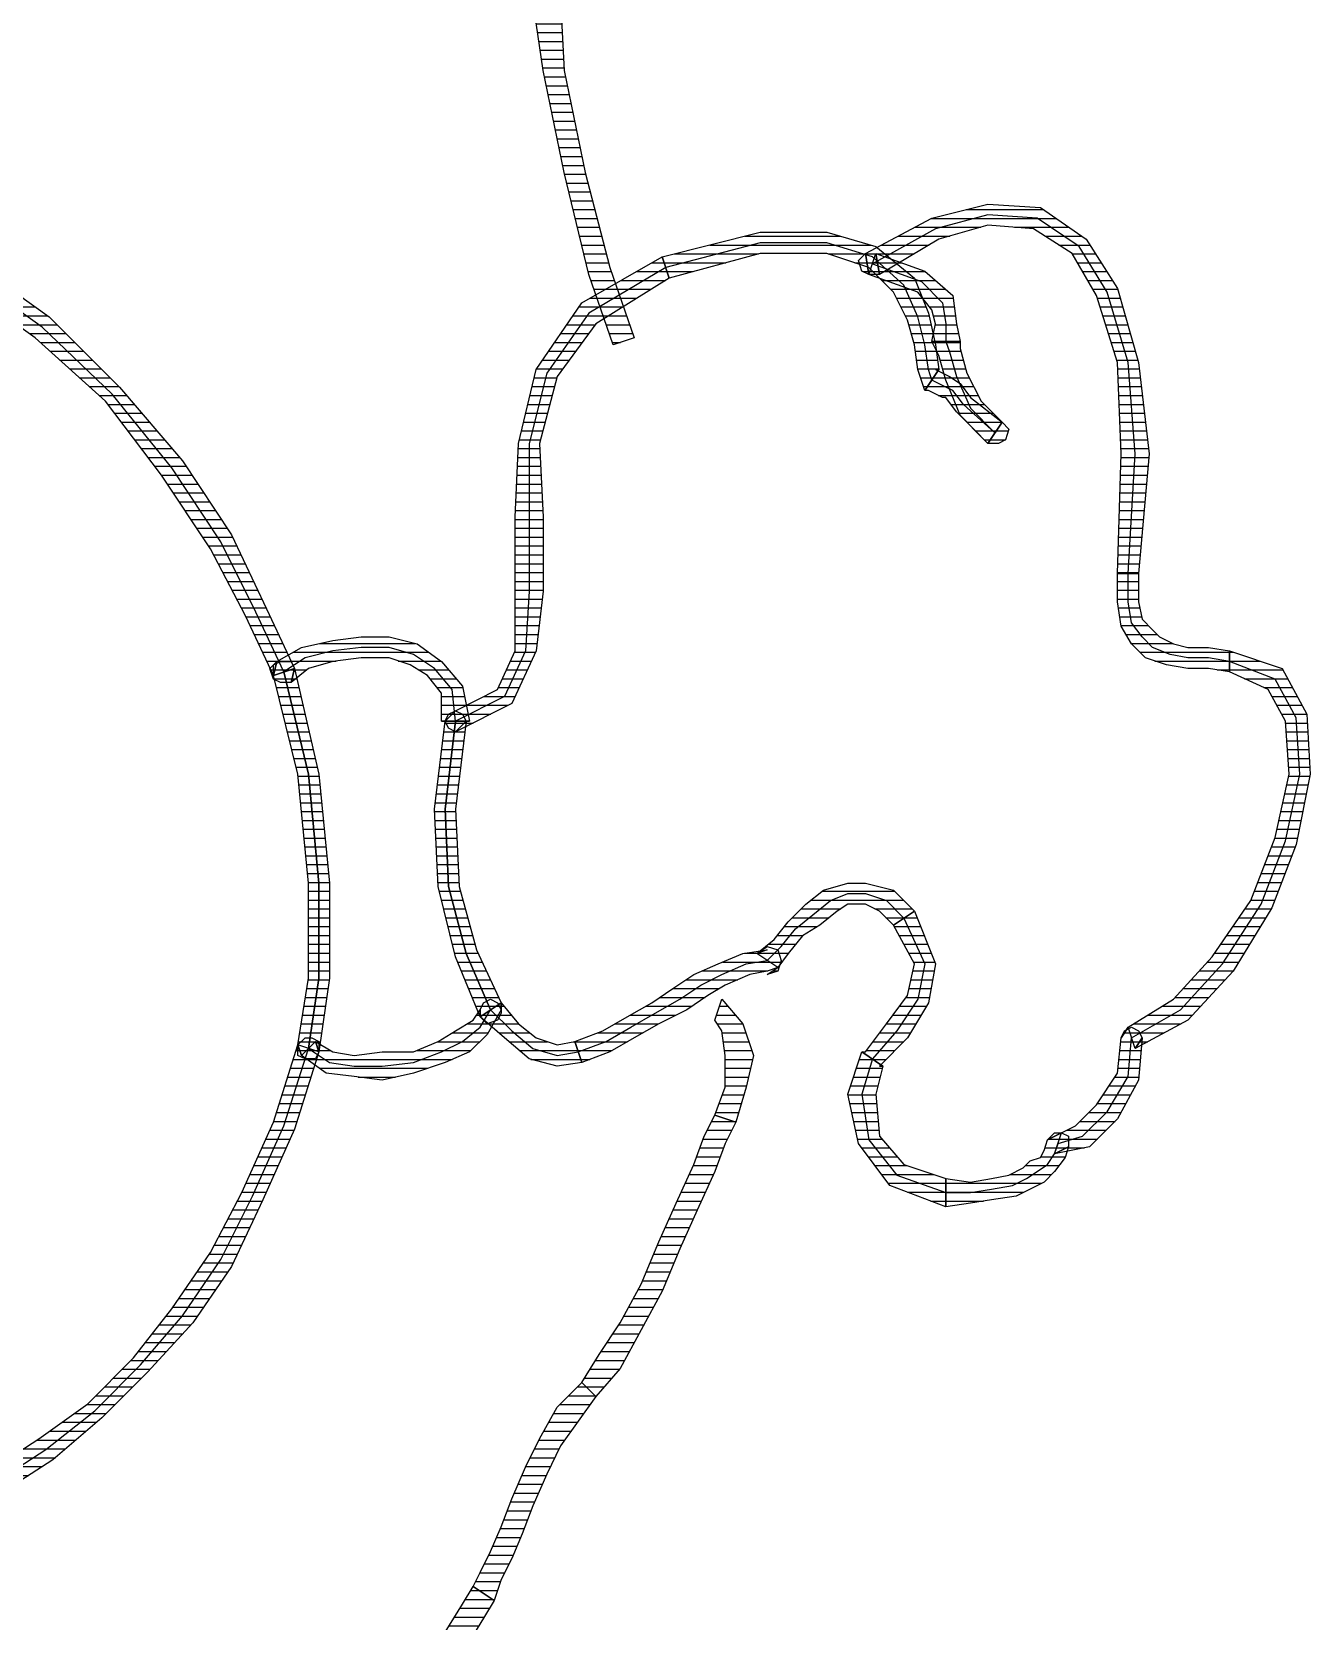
# Model space of a CAD drawing. Extents: x -29316 to 80307, y 54266 to 73016.
# Drawn here: x 21681.08 to 21699.13, y 55433.79 to 55456.23 of the extents above; entities that cross this region are included whole.
import ezdxf

# ---------------------------------------------------------------- set-up
doc = ezdxf.new("R2010")
doc.units = 0
doc.layers.add('İnsan', color=50, linetype='Continuous')
doc.layers.add('Tezgah', color=7, linetype='Continuous', lineweight=9)
pattern_1 = [(360, (-5108.51305, -673.59423), (1e-16, 0.125), [25])]

# ---------------------------------------------------------------- blocks, each defined once
blk = doc.blocks.new('InsanKadın')
at = {"layer": 'İnsan'}
h = blk.add_hatch(dxfattribs=at)
h.set_pattern_fill('DC_LINES', scale=0.1, style=0)
h.set_pattern_definition(pattern_1)
edge = h.paths.add_edge_path(flags=0)
edge.add_line((66.13, 39.356), (66.179, 39.256))
edge.add_line((66.179, 39.256), (66.328, 39.008))
edge.add_line((66.328, 39.008), (66.575, 38.61))
edge.add_line((66.575, 38.61), (66.872, 38.114))
edge.add_line((66.872, 38.114), (67.218, 37.617))
edge.add_line((67.218, 37.617), (67.515, 37.12))
edge.add_line((67.515, 37.12), (67.762, 36.623))
edge.add_line((67.762, 36.623), (68.01, 36.226))
edge.add_line((68.01, 36.226), (68.158, 35.978))
edge.add_line((68.158, 35.978), (68.456, 36.176))
edge.add_line((68.456, 36.176), (68.307, 36.425))
edge.add_line((68.307, 36.425), (68.059, 36.822))
edge.add_line((68.059, 36.822), (67.812, 37.22))
edge.add_line((67.812, 37.22), (67.515, 37.816))
edge.add_line((67.515, 37.816), (67.169, 38.312))
edge.add_line((67.169, 38.312), (66.872, 38.809))
edge.add_line((66.872, 38.809), (66.625, 39.207))
edge.add_line((66.625, 39.207), (66.378, 39.455))
edge.add_line((66.378, 39.455), (66.426, 39.356))
edge.add_line((66.426, 39.356), (66.378, 39.455))
edge.add_line((66.378, 39.455), (66.278, 39.505))
edge.add_line((66.278, 39.505), (66.229, 39.455))
edge.add_line((66.229, 39.455), (66.179, 39.356))
edge.add_line((66.179, 39.356), (66.179, 39.256))
h = blk.add_hatch(dxfattribs=at)
h.set_pattern_fill('DC_LINES', scale=0.1, style=0)
h.set_pattern_definition(pattern_1)
edge = h.paths.add_edge_path(flags=0)
edge.add_line((68.456, 36.176), (68.307, 36.425))
edge.add_line((68.307, 36.425), (68.059, 36.822))
edge.add_line((68.059, 36.822), (67.812, 37.22))
edge.add_line((67.812, 37.22), (67.515, 37.816))
edge.add_line((67.515, 37.816), (67.169, 38.312))
edge.add_line((67.169, 38.312), (66.872, 38.809))
edge.add_line((66.872, 38.809), (66.625, 39.207))
edge.add_line((66.625, 39.207), (66.378, 39.455))
edge.add_line((66.378, 39.455), (66.179, 39.256))
edge.add_line((66.179, 39.256), (66.328, 39.008))
edge.add_line((66.328, 39.008), (66.575, 38.61))
edge.add_line((66.575, 38.61), (66.872, 38.114))
edge.add_line((66.872, 38.114), (67.218, 37.617))
edge.add_line((67.218, 37.617), (67.515, 37.12))
edge.add_line((67.515, 37.12), (67.762, 36.623))
edge.add_line((67.762, 36.623), (68.01, 36.226))
edge.add_line((68.01, 36.226), (68.158, 35.978))
h = blk.add_hatch(dxfattribs=at)
h.set_pattern_fill('DC_LINES', scale=0.1, style=0)
h.set_pattern_definition(pattern_1)
h.paths.add_polyline_path([(65.981, 28.427), (65.635, 29.52), (65.19, 30.514), (64.745, 31.457), (64.201, 32.252), (63.557, 32.948), (62.914, 33.593), (62.221, 34.189), (61.529, 34.636), (60.787, 35.034), (60.094, 35.332), (59.352, 35.63), (58.61, 35.829), (57.917, 35.978), (57.274, 36.127), (56.68, 36.176), (56.087, 36.226), (56.087, 35.928), (56.68, 35.878), (57.274, 35.829), (57.917, 35.68), (58.61, 35.531), (59.253, 35.332), (59.995, 35.034), (60.687, 34.736), (61.331, 34.339), (62.023, 33.891), (62.716, 33.395), (63.359, 32.749), (63.904, 32.053), (64.448, 31.259), (64.893, 30.414), (65.339, 29.421), (65.684, 28.328), (65.784, 28.229), (65.882, 28.229), (65.981, 28.278)], flags=0)
h = blk.add_hatch(dxfattribs=at)
h.set_pattern_fill('DC_LINES', scale=0.1, style=0)
h.set_pattern_definition(pattern_1)
edge = h.paths.add_edge_path(flags=0)
edge.add_line((69.89, 33.295), (69.642, 33.643))
edge.add_line((69.642, 33.643), (69.395, 33.991))
edge.add_line((69.395, 33.991), (69.198, 34.388))
edge.add_line((69.198, 34.388), (69, 34.835))
edge.add_line((69, 34.835), (68.851, 35.233))
edge.add_line((68.851, 35.233), (68.703, 35.58))
edge.add_line((68.703, 35.58), (68.554, 35.878))
edge.add_line((68.554, 35.878), (68.456, 36.176))
edge.add_line((68.456, 36.176), (68.158, 35.978))
edge.add_line((68.158, 35.978), (68.257, 35.779))
edge.add_line((68.257, 35.779), (68.406, 35.481))
edge.add_line((68.406, 35.481), (68.554, 35.133))
edge.add_line((68.554, 35.133), (68.703, 34.736))
edge.add_line((68.703, 34.736), (68.9, 34.289))
edge.add_line((68.9, 34.289), (69.098, 33.891))
edge.add_line((69.098, 33.891), (69.345, 33.444))
edge.add_line((69.345, 33.444), (69.692, 33.097))
h = blk.add_hatch(dxfattribs=at)
h.set_pattern_fill('DC_LINES', scale=0.1, style=0)
h.set_pattern_definition(pattern_1)
edge = h.paths.add_edge_path(flags=0)
edge.add_line((68.158, 35.978), (68.257, 35.779))
edge.add_line((68.257, 35.779), (68.406, 35.481))
edge.add_line((68.406, 35.481), (68.554, 35.133))
edge.add_line((68.554, 35.133), (68.703, 34.736))
edge.add_line((68.703, 34.736), (68.9, 34.289))
edge.add_line((68.9, 34.289), (69.098, 33.891))
edge.add_line((69.098, 33.891), (69.345, 33.444))
edge.add_line((69.345, 33.444), (69.692, 33.097))
edge.add_line((69.692, 33.097), (69.89, 33.295))
edge.add_line((69.89, 33.295), (69.642, 33.643))
edge.add_line((69.642, 33.643), (69.395, 33.991))
edge.add_line((69.395, 33.991), (69.198, 34.388))
edge.add_line((69.198, 34.388), (69, 34.835))
edge.add_line((69, 34.835), (68.851, 35.233))
edge.add_line((68.851, 35.233), (68.703, 35.58))
edge.add_line((68.703, 35.58), (68.554, 35.878))
edge.add_line((68.554, 35.878), (68.456, 36.176))
h = blk.add_hatch(dxfattribs=at)
h.set_pattern_fill('DC_LINES', scale=0.1, style=0)
h.set_pattern_definition(pattern_1)
edge = h.paths.add_edge_path(flags=0)
edge.add_line((69.692, 33.097), (69.939, 32.699))
edge.add_line((69.939, 32.699), (70.236, 32.252))
edge.add_line((70.236, 32.252), (70.533, 31.706))
edge.add_line((70.533, 31.706), (70.781, 31.11))
edge.add_line((70.781, 31.11), (71.028, 30.563))
edge.add_line((71.028, 30.563), (71.275, 30.017))
edge.add_line((71.275, 30.017), (71.423, 29.619))
edge.add_line((71.423, 29.619), (71.572, 29.321))
edge.add_line((71.572, 29.321), (71.869, 29.421))
edge.add_line((71.869, 29.421), (71.72, 29.719))
edge.add_line((71.72, 29.719), (71.572, 30.116))
edge.add_line((71.572, 30.116), (71.325, 30.663))
edge.add_line((71.325, 30.663), (71.078, 31.209))
edge.add_line((71.078, 31.209), (70.83, 31.805))
edge.add_line((70.83, 31.805), (70.533, 32.352))
edge.add_line((70.533, 32.352), (70.236, 32.898))
edge.add_line((70.236, 32.898), (69.89, 33.295))
h = blk.add_hatch(dxfattribs=at)
h.set_pattern_fill('DC_LINES', scale=0.1, style=0)
h.set_pattern_definition(pattern_1)
edge = h.paths.add_edge_path(flags=0)
edge.add_line((71.869, 29.421), (71.72, 29.719))
edge.add_line((71.72, 29.719), (71.572, 30.116))
edge.add_line((71.572, 30.116), (71.325, 30.663))
edge.add_line((71.325, 30.663), (71.078, 31.209))
edge.add_line((71.078, 31.209), (70.83, 31.805))
edge.add_line((70.83, 31.805), (70.533, 32.352))
edge.add_line((70.533, 32.352), (70.236, 32.898))
edge.add_line((70.236, 32.898), (69.89, 33.295))
edge.add_line((69.89, 33.295), (69.692, 33.097))
edge.add_line((69.692, 33.097), (69.939, 32.699))
edge.add_line((69.939, 32.699), (70.236, 32.252))
edge.add_line((70.236, 32.252), (70.533, 31.706))
edge.add_line((70.533, 31.706), (70.781, 31.11))
edge.add_line((70.781, 31.11), (71.028, 30.563))
edge.add_line((71.028, 30.563), (71.275, 30.017))
edge.add_line((71.275, 30.017), (71.423, 29.619))
edge.add_line((71.423, 29.619), (71.572, 29.321))
h = blk.add_hatch(dxfattribs=at)
h.set_pattern_fill('DC_LINES', scale=0.1, style=0)
h.set_pattern_definition(pattern_1)
edge = h.paths.add_edge_path(flags=0)
edge.add_line((74.838, 30.613), (74.046, 30.315))
edge.add_line((74.046, 30.315), (73.601, 29.719))
edge.add_line((73.601, 29.719), (73.452, 29.023))
edge.add_line((73.452, 29.023), (73.65, 28.427))
edge.add_line((73.65, 28.427), (73.947, 28.626))
edge.add_line((73.947, 28.626), (73.848, 29.023))
edge.add_line((73.848, 29.023), (73.897, 29.619))
edge.add_line((73.897, 29.619), (74.244, 30.017))
edge.add_line((74.244, 30.017), (74.838, 30.216))
h = blk.add_hatch(dxfattribs=at)
h.set_pattern_fill('DC_LINES', scale=0.1, style=0)
h.set_pattern_definition(pattern_1)
edge = h.paths.add_edge_path(flags=0)
edge.add_line((76.372, 29.868), (76.569, 29.768))
edge.add_line((76.569, 29.768), (76.52, 29.917))
edge.add_line((76.52, 29.917), (76.372, 30.116))
edge.add_line((76.372, 30.116), (76.223, 30.265))
edge.add_line((76.223, 30.265), (76.025, 30.365))
edge.add_line((76.025, 30.365), (75.827, 30.464))
edge.add_line((75.827, 30.464), (75.481, 30.514))
edge.add_line((75.481, 30.514), (75.184, 30.563))
edge.add_line((75.184, 30.563), (74.838, 30.613))
edge.add_line((74.838, 30.613), (74.838, 30.216))
edge.add_line((74.838, 30.216), (75.184, 30.265))
edge.add_line((75.184, 30.265), (75.481, 30.216))
edge.add_line((75.481, 30.216), (75.728, 30.166))
edge.add_line((75.728, 30.166), (75.926, 30.066))
edge.add_line((75.926, 30.066), (76.025, 29.967))
edge.add_line((76.025, 29.967), (76.173, 29.917))
edge.add_line((76.173, 29.917), (76.223, 29.818))
edge.add_line((76.223, 29.818), (76.272, 29.669))
edge.add_line((76.272, 29.669), (76.47, 29.57))
edge.add_line((76.47, 29.57), (76.272, 29.669))
edge.add_line((76.272, 29.669), (76.372, 29.57))
edge.add_line((76.372, 29.57), (76.47, 29.57))
edge.add_line((76.47, 29.57), (76.569, 29.619))
edge.add_line((76.569, 29.619), (76.569, 29.768))
h = blk.add_hatch(dxfattribs=at)
h.set_pattern_fill('DC_LINES', scale=0.1, style=0)
h.set_pattern_definition(pattern_1)
edge = h.paths.add_edge_path(flags=0)
edge.add_line((77.509, 28.378), (77.608, 28.229))
edge.add_line((77.608, 28.229), (77.558, 28.825))
edge.add_line((77.558, 28.825), (77.262, 29.371))
edge.add_line((77.262, 29.371), (76.866, 29.768))
edge.add_line((76.866, 29.768), (76.372, 29.868))
edge.add_line((76.372, 29.868), (76.47, 29.57))
edge.add_line((76.47, 29.57), (76.669, 29.47))
edge.add_line((76.669, 29.47), (76.964, 29.172))
edge.add_line((76.964, 29.172), (77.262, 28.725))
edge.add_line((77.262, 28.725), (77.311, 28.229))
edge.add_line((77.311, 28.229), (77.41, 28.079))
edge.add_line((77.41, 28.079), (77.311, 28.229))
edge.add_line((77.311, 28.229), (77.361, 28.129))
edge.add_line((77.361, 28.129), (77.46, 28.079))
edge.add_line((77.46, 28.079), (77.558, 28.129))
edge.add_line((77.558, 28.129), (77.608, 28.229))
h = blk.add_hatch(dxfattribs=at)
h.set_pattern_fill('DC_LINES', scale=0.1, style=0)
h.set_pattern_definition(pattern_1)
edge = h.paths.add_edge_path(flags=0)
edge.add_line((71.572, 29.321), (71.72, 28.924))
edge.add_line((71.72, 28.924), (71.72, 28.477))
edge.add_line((71.72, 28.477), (71.672, 28.129))
edge.add_line((71.672, 28.129), (71.572, 27.98))
edge.add_line((71.572, 27.98), (71.672, 27.682))
edge.add_line((71.672, 27.682), (71.968, 28.03))
edge.add_line((71.968, 28.03), (72.117, 28.477))
edge.add_line((72.117, 28.477), (72.017, 28.924))
edge.add_line((72.017, 28.924), (71.869, 29.421))
h = blk.add_hatch(dxfattribs=at)
h.set_pattern_fill('DC_LINES', scale=0.1, style=0)
h.set_pattern_definition(pattern_1)
edge = h.paths.add_edge_path(flags=0)
edge.add_line((71.672, 27.682), (71.968, 28.03))
edge.add_line((71.968, 28.03), (72.117, 28.477))
edge.add_line((72.117, 28.477), (72.017, 28.924))
edge.add_line((72.017, 28.924), (71.869, 29.421))
edge.add_line((71.869, 29.421), (71.572, 29.321))
edge.add_line((71.572, 29.321), (71.72, 28.924))
edge.add_line((71.72, 28.924), (71.72, 28.477))
edge.add_line((71.72, 28.477), (71.672, 28.129))
edge.add_line((71.672, 28.129), (71.572, 27.98))
h = blk.add_hatch(dxfattribs=at)
h.set_pattern_fill('DC_LINES', scale=0.1, style=0)
h.set_pattern_definition(pattern_1)
edge = h.paths.add_edge_path(flags=0)
edge.add_line((68.554, 27.732), (68.554, 27.831))
edge.add_line((68.554, 27.831), (68.356, 28.179))
edge.add_line((68.356, 28.179), (68.109, 28.427))
edge.add_line((68.109, 28.427), (67.762, 28.576))
edge.add_line((67.762, 28.576), (67.317, 28.725))
edge.add_line((67.317, 28.725), (66.872, 28.825))
edge.add_line((66.872, 28.825), (66.476, 28.775))
edge.add_line((66.476, 28.775), (66.081, 28.725))
edge.add_line((66.081, 28.725), (65.734, 28.477))
edge.add_line((65.734, 28.477), (65.932, 28.278))
edge.add_line((65.932, 28.278), (66.179, 28.427))
edge.add_line((66.179, 28.427), (66.476, 28.477))
edge.add_line((66.476, 28.477), (66.872, 28.427))
edge.add_line((66.872, 28.427), (67.317, 28.427))
edge.add_line((67.317, 28.427), (67.664, 28.278))
edge.add_line((67.664, 28.278), (67.911, 28.129))
edge.add_line((67.911, 28.129), (68.158, 27.98))
edge.add_line((68.158, 27.98), (68.257, 27.831))
edge.add_line((68.257, 27.831), (68.257, 27.93))
edge.add_line((68.257, 27.93), (68.257, 27.831))
edge.add_line((68.257, 27.831), (68.307, 27.732))
edge.add_line((68.307, 27.732), (68.406, 27.682))
edge.add_line((68.406, 27.682), (68.505, 27.732))
edge.add_line((68.505, 27.732), (68.554, 27.831))
h = blk.add_hatch(dxfattribs=at)
h.set_pattern_fill('DC_LINES', scale=0.1, style=0)
h.set_pattern_definition(pattern_1)
edge = h.paths.add_edge_path(flags=0)
edge.add_line((65.734, 28.477), (65.684, 28.328))
edge.add_line((65.684, 28.328), (65.833, 27.384))
edge.add_line((65.833, 27.384), (65.833, 26.043))
edge.add_line((65.833, 26.043), (65.684, 24.503))
edge.add_line((65.684, 24.503), (65.339, 23.112))
edge.add_line((65.339, 23.112), (65.635, 23.013))
edge.add_line((65.635, 23.013), (65.981, 24.503))
edge.add_line((65.981, 24.503), (66.13, 26.043))
edge.add_line((66.13, 26.043), (66.13, 27.384))
edge.add_line((66.13, 27.384), (65.981, 28.427))
edge.add_line((65.981, 28.427), (65.932, 28.278))
edge.add_line((65.932, 28.278), (65.981, 28.427))
edge.add_line((65.981, 28.427), (65.932, 28.527))
edge.add_line((65.932, 28.527), (65.784, 28.527))
edge.add_line((65.784, 28.527), (65.684, 28.477))
edge.add_line((65.684, 28.477), (65.684, 28.328))
h = blk.add_hatch(dxfattribs=at)
h.set_pattern_fill('DC_LINES', scale=0.1, style=0)
h.set_pattern_definition(pattern_1)
edge = h.paths.add_edge_path(flags=0)
edge.add_line((69.692, 28.576), (69.345, 28.626))
edge.add_line((69.345, 28.626), (68.95, 28.527))
edge.add_line((68.95, 28.527), (68.603, 28.229))
edge.add_line((68.603, 28.229), (68.257, 27.93))
edge.add_line((68.257, 27.93), (68.554, 27.732))
edge.add_line((68.554, 27.732), (68.801, 28.03))
edge.add_line((68.801, 28.03), (69.049, 28.229))
edge.add_line((69.049, 28.229), (69.345, 28.328))
edge.add_line((69.345, 28.328), (69.593, 28.278))
h = blk.add_hatch(dxfattribs=at)
h.set_pattern_fill('DC_LINES', scale=0.1, style=0)
h.set_pattern_definition(pattern_1)
edge = h.paths.add_edge_path(flags=0)
edge.add_line((72.463, 27.235), (72.314, 27.285))
edge.add_line((72.314, 27.285), (72.067, 27.334))
edge.add_line((72.067, 27.334), (71.72, 27.483))
edge.add_line((71.72, 27.483), (71.473, 27.632))
edge.add_line((71.473, 27.632), (71.176, 27.831))
edge.add_line((71.176, 27.831), (70.781, 28.03))
edge.add_line((70.781, 28.03), (70.434, 28.229))
edge.add_line((70.434, 28.229), (70.088, 28.427))
edge.add_line((70.088, 28.427), (69.692, 28.576))
edge.add_line((69.692, 28.576), (69.593, 28.278))
edge.add_line((69.593, 28.278), (69.989, 28.129))
edge.add_line((69.989, 28.129), (70.336, 27.93))
edge.add_line((70.336, 27.93), (70.681, 27.732))
edge.add_line((70.681, 27.732), (70.978, 27.533))
edge.add_line((70.978, 27.533), (71.275, 27.334))
edge.add_line((71.275, 27.334), (71.622, 27.185))
edge.add_line((71.622, 27.185), (71.968, 27.036))
edge.add_line((71.968, 27.036), (72.314, 26.987))
edge.add_line((72.314, 26.987), (72.166, 27.036))
edge.add_line((72.166, 27.036), (72.314, 26.937))
edge.add_line((72.314, 26.937), (72.463, 26.987))
edge.add_line((72.463, 26.987), (72.512, 27.136))
edge.add_line((72.512, 27.136), (72.463, 27.285))
edge.add_line((72.463, 27.285), (72.314, 27.334))
h = blk.add_hatch(dxfattribs=at)
h.set_pattern_fill('DC_LINES', scale=0.1, style=0)
h.set_pattern_definition(pattern_1)
edge = h.paths.add_edge_path(flags=0)
edge.add_line((73.65, 28.427), (73.7, 28.427))
edge.add_line((73.7, 28.427), (73.997, 28.03))
edge.add_line((73.997, 28.03), (74.294, 27.632))
edge.add_line((74.294, 27.632), (74.392, 27.185))
edge.add_line((74.392, 27.185), (74.095, 26.639))
edge.add_line((74.095, 26.639), (74.392, 26.44))
edge.add_line((74.392, 26.44), (74.689, 27.185))
edge.add_line((74.689, 27.185), (74.59, 27.732))
edge.add_line((74.59, 27.732), (74.294, 28.229))
edge.add_line((74.294, 28.229), (73.897, 28.626))
edge.add_line((73.897, 28.626), (73.947, 28.626))
h = blk.add_hatch(dxfattribs=at)
h.set_pattern_fill('DC_LINES', scale=0.1, style=0)
h.set_pattern_definition(pattern_1)
h.paths.add_polyline_path([(65.635, 23.013), (65.981, 24.503), (66.13, 26.043), (66.13, 27.384), (65.981, 28.427), (65.684, 28.328), (65.833, 27.384), (65.833, 26.043), (65.684, 24.503), (65.339, 23.112), (65.339, 22.963), (65.437, 22.913), (65.586, 22.913)], flags=0)
h = blk.add_hatch(dxfattribs=at)
h.set_pattern_fill('DC_LINES', scale=0.1, style=0)
h.set_pattern_definition(pattern_1)
edge = h.paths.add_edge_path(flags=0)
edge.add_line((78.845, 22.764), (79.588, 23.013))
edge.add_line((79.588, 23.013), (79.933, 23.659))
edge.add_line((79.933, 23.659), (79.983, 24.503))
edge.add_line((79.983, 24.503), (79.785, 25.496))
edge.add_line((79.785, 25.496), (79.439, 26.391))
edge.add_line((79.439, 26.391), (78.894, 27.285))
edge.add_line((78.894, 27.285), (78.252, 27.98))
edge.add_line((78.252, 27.98), (77.509, 28.378))
edge.add_line((77.509, 28.378), (77.41, 28.079))
edge.add_line((77.41, 28.079), (78.053, 27.682))
edge.add_line((78.053, 27.682), (78.597, 27.086))
edge.add_line((78.597, 27.086), (79.142, 26.291))
edge.add_line((79.142, 26.291), (79.488, 25.397))
edge.add_line((79.488, 25.397), (79.686, 24.503))
edge.add_line((79.686, 24.503), (79.636, 23.758))
edge.add_line((79.636, 23.758), (79.389, 23.311))
edge.add_line((79.389, 23.311), (78.845, 23.062))
h = blk.add_hatch(dxfattribs=at)
h.set_pattern_fill('DC_LINES', scale=0.1, style=0)
h.set_pattern_definition(pattern_1)
h.paths.add_polyline_path([(68.257, 27.93), (67.911, 27.086), (67.664, 26.093), (67.614, 25), (67.762, 23.758), (68.059, 23.758), (67.911, 25), (67.961, 26.093), (68.208, 26.987), (68.554, 27.732), (68.554, 27.881), (68.505, 27.98), (68.356, 28.03)], flags=0)
h = blk.add_hatch(dxfattribs=at)
h.set_pattern_fill('DC_LINES', scale=0.1, style=0)
h.set_pattern_definition(pattern_1)
edge = h.paths.add_edge_path(flags=0)
edge.add_line((68.109, 23.758), (68.059, 23.758))
edge.add_line((68.059, 23.758), (67.911, 25))
edge.add_line((67.911, 25), (67.961, 26.093))
edge.add_line((67.961, 26.093), (68.208, 26.987))
edge.add_line((68.208, 26.987), (68.554, 27.732))
edge.add_line((68.554, 27.732), (68.257, 27.93))
edge.add_line((68.257, 27.93), (67.911, 27.086))
edge.add_line((67.911, 27.086), (67.664, 26.093))
edge.add_line((67.664, 26.093), (67.614, 25))
edge.add_line((67.614, 25), (67.762, 23.758))
edge.add_line((67.762, 23.758), (67.714, 23.758))
edge.add_line((67.714, 23.758), (67.762, 23.758))
edge.add_line((67.762, 23.758), (67.812, 23.659))
edge.add_line((67.812, 23.659), (67.911, 23.609))
edge.add_line((67.911, 23.609), (68.01, 23.659))
edge.add_line((68.01, 23.659), (68.059, 23.758))
h = blk.add_hatch(dxfattribs=at)
h.set_pattern_fill('DC_LINES', scale=0.1, style=0)
h.set_pattern_definition(pattern_1)
edge = h.paths.add_edge_path(flags=0)
edge.add_line((74.095, 26.639), (73.897, 26.44))
edge.add_line((73.897, 26.44), (73.7, 26.341))
edge.add_line((73.7, 26.341), (73.452, 26.341))
edge.add_line((73.452, 26.341), (73.303, 26.44))
edge.add_line((73.303, 26.44), (73.056, 26.639))
edge.add_line((73.056, 26.639), (72.809, 26.788))
edge.add_line((72.809, 26.788), (72.611, 27.036))
edge.add_line((72.611, 27.036), (72.463, 27.235))
edge.add_line((72.463, 27.235), (72.166, 27.036))
edge.add_line((72.166, 27.036), (72.413, 26.838))
edge.add_line((72.413, 26.838), (72.611, 26.589))
edge.add_line((72.611, 26.589), (72.859, 26.341))
edge.add_line((72.859, 26.341), (73.106, 26.142))
edge.add_line((73.106, 26.142), (73.452, 26.043))
edge.add_line((73.452, 26.043), (73.7, 26.043))
edge.add_line((73.7, 26.043), (74.095, 26.142))
edge.add_line((74.095, 26.142), (74.392, 26.44))
h = blk.add_hatch(dxfattribs=at)
h.set_pattern_fill('DC_LINES', scale=0.1, style=0)
h.set_pattern_definition(pattern_1)
edge = h.paths.add_edge_path(flags=0)
edge.add_line((67.762, 23.758), (67.911, 23.609))
edge.add_line((67.911, 23.609), (68.505, 23.311))
edge.add_line((68.505, 23.311), (68.753, 22.764))
edge.add_line((68.753, 22.764), (68.753, 21.92))
edge.add_line((68.753, 21.92), (68.753, 20.877))
edge.add_line((68.753, 20.877), (68.801, 19.834))
edge.add_line((68.801, 19.834), (69.049, 18.79))
edge.add_line((69.049, 18.79), (69.692, 17.847))
edge.add_line((69.692, 17.847), (70.83, 17.201))
edge.add_line((70.83, 17.201), (70.929, 17.499))
edge.add_line((70.929, 17.499), (69.89, 18.145))
edge.add_line((69.89, 18.145), (69.345, 18.89))
edge.add_line((69.345, 18.89), (69.098, 19.834))
edge.add_line((69.098, 19.834), (69.148, 20.877))
edge.add_line((69.148, 20.877), (69.148, 21.92))
edge.add_line((69.148, 21.92), (69.049, 22.764))
edge.add_line((69.049, 22.764), (68.703, 23.509))
edge.add_line((68.703, 23.509), (67.911, 23.907))
edge.add_line((67.911, 23.907), (68.059, 23.758))
edge.add_line((68.059, 23.758), (67.911, 23.907))
edge.add_line((67.911, 23.907), (67.812, 23.857))
edge.add_line((67.812, 23.857), (67.762, 23.758))
edge.add_line((67.762, 23.758), (67.812, 23.659))
edge.add_line((67.812, 23.659), (67.911, 23.609))
h = blk.add_hatch(dxfattribs=at)
h.set_pattern_fill('DC_LINES', scale=0.1, style=0)
h.set_pattern_definition(pattern_1)
edge = h.paths.add_edge_path(flags=0)
edge.add_line((65.339, 23.112), (65.387, 22.913))
edge.add_line((65.387, 22.913), (65.734, 22.715))
edge.add_line((65.734, 22.715), (66.179, 22.615))
edge.add_line((66.179, 22.615), (66.575, 22.566))
edge.add_line((66.575, 22.566), (66.971, 22.566))
edge.add_line((66.971, 22.566), (67.367, 22.665))
edge.add_line((67.367, 22.665), (67.714, 22.913))
edge.add_line((67.714, 22.913), (68.01, 23.261))
edge.add_line((68.01, 23.261), (68.109, 23.758))
edge.add_line((68.109, 23.758), (67.714, 23.758))
edge.add_line((67.714, 23.758), (67.714, 23.36))
edge.add_line((67.714, 23.36), (67.515, 23.112))
edge.add_line((67.515, 23.112), (67.268, 22.963))
edge.add_line((67.268, 22.963), (66.971, 22.864))
edge.add_line((66.971, 22.864), (66.575, 22.864))
edge.add_line((66.575, 22.864), (66.179, 22.913))
edge.add_line((66.179, 22.913), (65.833, 23.013))
edge.add_line((65.833, 23.013), (65.586, 23.211))
edge.add_line((65.586, 23.211), (65.635, 23.013))
edge.add_line((65.635, 23.013), (65.586, 23.211))
edge.add_line((65.586, 23.211), (65.437, 23.211))
edge.add_line((65.437, 23.211), (65.339, 23.162))
edge.add_line((65.339, 23.162), (65.289, 23.013))
edge.add_line((65.289, 23.013), (65.387, 22.913))
h = blk.add_hatch(dxfattribs=at)
h.set_pattern_fill('DC_LINES', scale=0.1, style=0)
h.set_pattern_definition(pattern_1)
edge = h.paths.add_edge_path(flags=0)
edge.add_line((58.263, 16.257), (58.165, 16.257))
edge.add_line((58.165, 16.257), (59.649, 16.605))
edge.add_line((59.649, 16.605), (60.984, 17.201))
edge.add_line((60.984, 17.201), (62.172, 18.045))
edge.add_line((62.172, 18.045), (63.162, 19.039))
edge.add_line((63.162, 19.039), (64.052, 20.082))
edge.add_line((64.052, 20.082), (64.745, 21.125))
edge.add_line((64.745, 21.125), (65.239, 22.168))
edge.add_line((65.239, 22.168), (65.635, 23.013))
edge.add_line((65.635, 23.013), (65.339, 23.112))
edge.add_line((65.339, 23.112), (64.942, 22.268))
edge.add_line((64.942, 22.268), (64.448, 21.324))
edge.add_line((64.448, 21.324), (63.756, 20.281))
edge.add_line((63.756, 20.281), (62.964, 19.238))
edge.add_line((62.964, 19.238), (61.974, 18.343))
edge.add_line((61.974, 18.343), (60.787, 17.499))
edge.add_line((60.787, 17.499), (59.549, 16.903))
edge.add_line((59.549, 16.903), (58.165, 16.555))
edge.add_line((58.165, 16.555), (58.065, 16.555))
edge.add_line((58.065, 16.555), (58.165, 16.555))
edge.add_line((58.165, 16.555), (58.065, 16.505))
edge.add_line((58.065, 16.505), (58.016, 16.406))
edge.add_line((58.016, 16.406), (58.065, 16.307))
edge.add_line((58.065, 16.307), (58.165, 16.257))
h = blk.add_hatch(dxfattribs=at)
h.set_pattern_fill('DC_LINES', scale=0.1, style=0)
h.set_pattern_definition(pattern_1)
edge = h.paths.add_edge_path(flags=0)
edge.add_line((77.558, 21.672), (77.558, 22.069))
edge.add_line((77.558, 22.069), (77.608, 22.317))
edge.add_line((77.608, 22.317), (77.756, 22.466))
edge.add_line((77.756, 22.466), (77.855, 22.566))
edge.add_line((77.855, 22.566), (78.053, 22.665))
edge.add_line((78.053, 22.665), (78.252, 22.715))
edge.add_line((78.252, 22.715), (78.548, 22.715))
edge.add_line((78.548, 22.715), (78.845, 22.764))
edge.add_line((78.845, 22.764), (78.845, 23.062))
edge.add_line((78.845, 23.062), (78.548, 23.013))
edge.add_line((78.548, 23.013), (78.252, 23.013))
edge.add_line((78.252, 23.013), (77.955, 22.963))
edge.add_line((77.955, 22.963), (77.658, 22.864))
edge.add_line((77.658, 22.864), (77.46, 22.665))
edge.add_line((77.46, 22.665), (77.311, 22.417))
edge.add_line((77.311, 22.417), (77.262, 22.069))
edge.add_line((77.262, 22.069), (77.262, 21.672))
h = blk.add_hatch(dxfattribs=at)
h.set_pattern_fill('DC_LINES', scale=0.1, style=0)
h.set_pattern_definition(pattern_1)
edge = h.paths.add_edge_path(flags=0)
edge.add_line((73.749, 17.449), (73.7, 17.151))
edge.add_line((73.7, 17.151), (74.639, 16.654))
edge.add_line((74.639, 16.654), (75.431, 16.456))
edge.add_line((75.431, 16.456), (76.173, 16.505))
edge.add_line((76.173, 16.505), (76.816, 16.952))
edge.add_line((76.816, 16.952), (77.262, 17.648))
edge.add_line((77.262, 17.648), (77.558, 18.691))
edge.add_line((77.558, 18.691), (77.707, 19.983))
edge.add_line((77.707, 19.983), (77.558, 21.672))
edge.add_line((77.558, 21.672), (77.262, 21.672))
edge.add_line((77.262, 21.672), (77.311, 19.983))
edge.add_line((77.311, 19.983), (77.262, 18.691))
edge.add_line((77.262, 18.691), (76.964, 17.747))
edge.add_line((76.964, 17.747), (76.619, 17.151))
edge.add_line((76.619, 17.151), (76.074, 16.803))
edge.add_line((76.074, 16.803), (75.431, 16.754))
edge.add_line((75.431, 16.754), (74.739, 16.952))
edge.add_line((74.739, 16.952), (73.897, 17.449))
edge.add_line((73.897, 17.449), (73.848, 17.151))
edge.add_line((73.848, 17.151), (73.897, 17.449))
edge.add_line((73.897, 17.449), (73.749, 17.449))
edge.add_line((73.749, 17.449), (73.65, 17.4))
edge.add_line((73.65, 17.4), (73.601, 17.251))
edge.add_line((73.601, 17.251), (73.7, 17.151))
h = blk.add_hatch(dxfattribs=at)
h.set_pattern_fill('DC_LINES', scale=0.1, style=0)
h.set_pattern_definition(pattern_1)
edge = h.paths.add_edge_path(flags=0)
edge.add_line((74.739, 18.79), (74.689, 18.79))
edge.add_line((74.689, 18.79), (74.887, 18.89))
edge.add_line((74.887, 18.89), (75.036, 18.989))
edge.add_line((75.036, 18.989), (75.184, 19.188))
edge.add_line((75.184, 19.188), (75.63, 19.536))
edge.add_line((75.63, 19.536), (75.431, 19.834))
edge.add_line((75.431, 19.834), (74.986, 19.387))
edge.add_line((74.986, 19.387), (74.838, 19.188))
edge.add_line((74.838, 19.188), (74.788, 19.188))
edge.add_line((74.788, 19.188), (74.59, 19.089))
edge.add_line((74.59, 19.089), (74.541, 19.089))
h = blk.add_hatch(dxfattribs=at)
h.set_pattern_fill('DC_LINES', scale=0.1, style=0)
h.set_pattern_definition(pattern_1)
edge = h.paths.add_edge_path(flags=0)
edge.add_line((75.63, 19.536), (75.431, 19.834))
edge.add_line((75.431, 19.834), (75.036, 19.436))
edge.add_line((75.036, 19.436), (74.838, 18.939))
edge.add_line((74.838, 18.939), (74.739, 18.592))
edge.add_line((74.739, 18.592), (74.639, 18.393))
edge.add_line((74.639, 18.393), (75.036, 18.393))
edge.add_line((75.036, 18.393), (75.036, 18.492))
edge.add_line((75.036, 18.492), (75.134, 18.84))
edge.add_line((75.134, 18.84), (75.333, 19.238))
edge.add_line((75.333, 19.238), (75.63, 19.536))
edge.add_line((75.63, 19.536), (75.431, 19.834))
edge.add_line((75.431, 19.834), (75.63, 19.536))
edge.add_line((75.63, 19.536), (75.728, 19.635))
edge.add_line((75.728, 19.635), (75.678, 19.784))
edge.add_line((75.678, 19.784), (75.58, 19.834))
edge.add_line((75.58, 19.834), (75.431, 19.834))
h = blk.add_hatch(dxfattribs=at)
h.set_pattern_fill('DC_LINES', scale=0.1, style=0)
h.set_pattern_definition(pattern_1)
edge = h.paths.add_edge_path(flags=0)
edge.add_line((70.83, 17.201), (72.215, 16.853))
edge.add_line((72.215, 16.853), (73.155, 16.853))
edge.add_line((73.155, 16.853), (73.848, 17.052))
edge.add_line((73.848, 17.052), (74.392, 17.499))
edge.add_line((74.392, 17.499), (74.59, 17.996))
edge.add_line((74.59, 17.996), (74.689, 18.443))
edge.add_line((74.689, 18.443), (74.739, 18.79))
edge.add_line((74.739, 18.79), (74.541, 19.089))
edge.add_line((74.541, 19.089), (74.442, 18.79))
edge.add_line((74.442, 18.79), (74.392, 18.443))
edge.add_line((74.392, 18.443), (74.294, 18.095))
edge.add_line((74.294, 18.095), (74.095, 17.698))
edge.add_line((74.095, 17.698), (73.749, 17.35))
edge.add_line((73.749, 17.35), (73.155, 17.151))
edge.add_line((73.155, 17.151), (72.215, 17.151))
edge.add_line((72.215, 17.151), (70.929, 17.499))
h = blk.add_hatch(dxfattribs=at)
h.set_pattern_fill('DC_LINES', scale=0.1, style=0)
h.set_pattern_definition(pattern_1)
edge = h.paths.add_edge_path(flags=0)
edge.add_line((70.137, 18.443), (69.791, 17.449))
edge.add_line((69.791, 17.449), (69.445, 16.009))
edge.add_line((69.445, 16.009), (69.148, 14.568))
edge.add_line((69.148, 14.568), (69, 13.575))
edge.add_line((69, 13.575), (69.395, 13.575))
edge.add_line((69.395, 13.575), (69.445, 14.568))
edge.add_line((69.445, 14.568), (69.742, 16.009))
edge.add_line((69.742, 16.009), (70.088, 17.35))
edge.add_line((70.088, 17.35), (70.434, 18.343))
h = blk.add_hatch(dxfattribs=at)
h.set_pattern_fill('DC_LINES', scale=0.1, style=0)
h.set_pattern_definition(pattern_1)
edge = h.paths.add_edge_path(flags=0)
edge.add_line((69.395, 13.575), (69.445, 14.568))
edge.add_line((69.445, 14.568), (69.742, 16.009))
edge.add_line((69.742, 16.009), (70.088, 17.35))
edge.add_line((70.088, 17.35), (70.434, 18.343))
edge.add_line((70.434, 18.343), (70.137, 18.443))
edge.add_line((70.137, 18.443), (69.791, 17.449))
edge.add_line((69.791, 17.449), (69.445, 16.009))
edge.add_line((69.445, 16.009), (69.148, 14.568))
edge.add_line((69.148, 14.568), (69, 13.575))
h = blk.add_hatch(dxfattribs=at)
h.set_pattern_fill('DC_LINES', scale=0.1, style=0)
h.set_pattern_definition(pattern_1)
edge = h.paths.add_edge_path(flags=0)
edge.add_line((74.639, 18.393), (74.689, 18.145))
edge.add_line((74.689, 18.145), (74.639, 17.946))
edge.add_line((74.639, 17.946), (74.442, 17.698))
edge.add_line((74.442, 17.698), (73.749, 17.449))
edge.add_line((73.749, 17.449), (73.848, 17.151))
edge.add_line((73.848, 17.151), (74.541, 17.4))
edge.add_line((74.541, 17.4), (74.936, 17.747))
edge.add_line((74.936, 17.747), (74.986, 18.145))
edge.add_line((74.986, 18.145), (75.036, 18.393))
at = {"layer": 'İnsan', "color": 7, "flags": 128}
for points in [[(67.762, 36.623), (68.01, 36.226), (68.158, 35.978), (68.456, 36.176), (68.307, 36.425), (68.059, 36.822)], [(61.331, 34.339), (62.023, 33.891), (62.716, 33.395), (63.359, 32.749), (63.904, 32.053), (64.448, 31.259), (64.893, 30.414), (65.339, 29.421), (65.684, 28.328), (65.684, 28.328), (65.684, 28.328), (65.784, 28.229), (65.882, 28.229), (65.981, 28.278), (65.981, 28.427), (65.981, 28.427), (65.981, 28.427), (65.981, 28.427), (65.635, 29.52), (65.19, 30.514), (64.745, 31.457), (64.201, 32.252), (63.557, 32.948), (62.914, 33.593), (62.221, 34.189), (61.529, 34.636)], [(61.429, 34.487), (62.123, 34.04), (62.815, 33.494), (63.459, 32.848), (64.052, 32.153), (64.596, 31.358), (65.042, 30.464), (65.487, 29.47), (65.833, 28.378), (65.981, 27.384), (65.981, 26.043), (65.833, 24.503), (65.487, 23.062), (65.09, 22.218), (64.596, 21.224), (63.904, 20.181), (63.062, 19.138), (62.073, 18.194), (60.885, 17.35)], [(60.984, 17.201), (62.172, 18.045), (63.162, 19.039), (64.052, 20.082), (64.745, 21.125), (65.239, 22.168), (65.635, 23.013), (65.339, 23.112), (64.942, 22.268), (64.448, 21.324), (63.756, 20.281), (62.964, 19.238), (61.974, 18.343), (60.787, 17.499)]]:
    blk.add_lwpolyline(points, dxfattribs=at)
for points in [[(68.456, 36.176), (68.456, 36.176), (68.307, 36.425), (68.059, 36.822), (67.812, 37.22), (67.515, 37.816), (67.169, 38.312), (66.872, 38.809), (66.625, 39.207), (66.378, 39.455), (66.179, 39.256), (66.328, 39.008), (66.575, 38.61), (66.872, 38.114), (67.218, 37.617), (67.515, 37.12), (67.762, 36.623), (68.01, 36.226), (68.158, 35.978), (68.158, 35.978), (68.456, 36.176)], [(68.158, 35.978), (68.158, 35.978), (68.257, 35.779), (68.406, 35.481), (68.554, 35.133), (68.703, 34.736), (68.9, 34.289), (69.098, 33.891), (69.345, 33.444), (69.692, 33.097), (69.89, 33.295), (69.642, 33.643), (69.395, 33.991), (69.198, 34.388), (69, 34.835), (68.851, 35.233), (68.703, 35.58), (68.554, 35.878), (68.456, 36.176), (68.456, 36.176), (68.158, 35.978)], [(69.89, 33.295), (69.89, 33.295), (69.642, 33.643), (69.395, 33.991), (69.198, 34.388), (69, 34.835), (68.851, 35.233), (68.703, 35.58), (68.554, 35.878), (68.456, 36.176), (68.158, 35.978), (68.257, 35.779), (68.406, 35.481), (68.554, 35.133), (68.703, 34.736), (68.9, 34.289), (69.098, 33.891), (69.345, 33.444), (69.692, 33.097), (69.692, 33.097), (69.89, 33.295)], [(69.692, 33.097), (69.692, 33.097), (69.939, 32.699), (70.236, 32.252), (70.533, 31.706), (70.781, 31.11), (71.028, 30.563), (71.275, 30.017), (71.423, 29.619), (71.572, 29.321), (71.869, 29.421), (71.72, 29.719), (71.572, 30.116), (71.325, 30.663), (71.078, 31.209), (70.83, 31.805), (70.533, 32.352), (70.236, 32.898), (69.89, 33.295), (69.89, 33.295), (69.692, 33.097)], [(71.869, 29.421), (71.869, 29.421), (71.72, 29.719), (71.572, 30.116), (71.325, 30.663), (71.078, 31.209), (70.83, 31.805), (70.533, 32.352), (70.236, 32.898), (69.89, 33.295), (69.692, 33.097), (69.939, 32.699), (70.236, 32.252), (70.533, 31.706), (70.781, 31.11), (71.028, 30.563), (71.275, 30.017), (71.423, 29.619), (71.572, 29.321), (71.572, 29.321), (71.869, 29.421)], [(74.838, 30.613), (74.838, 30.613), (74.046, 30.315), (73.601, 29.719), (73.452, 29.023), (73.65, 28.427), (73.947, 28.626), (73.848, 29.023), (73.897, 29.619), (74.244, 30.017), (74.838, 30.216), (74.838, 30.216), (74.838, 30.613)], [(76.372, 29.868), (76.569, 29.768), (76.52, 29.917), (76.372, 30.116), (76.223, 30.265), (76.025, 30.365), (75.827, 30.464), (75.481, 30.514), (75.184, 30.563), (74.838, 30.613), (74.838, 30.216), (75.184, 30.265), (75.481, 30.216), (75.728, 30.166), (75.926, 30.066), (76.025, 29.967), (76.173, 29.917), (76.223, 29.818), (76.272, 29.669), (76.47, 29.57), (76.272, 29.669), (76.372, 29.57), (76.47, 29.57), (76.569, 29.619), (76.569, 29.768), (76.372, 29.868)], [(67.911, 23.758), (67.762, 25), (67.812, 26.093), (68.059, 27.036), (68.406, 27.831), (68.703, 28.129), (69, 28.378), (69.345, 28.477), (69.642, 28.427), (70.039, 28.278), (70.384, 28.079), (70.731, 27.881), (71.078, 27.682), (71.375, 27.483), (71.672, 27.334), (72.017, 27.185), (72.314, 27.136), (72.512, 26.937), (72.711, 26.689), (72.958, 26.49), (73.205, 26.291), (73.452, 26.192), (73.7, 26.192), (73.997, 26.291), (74.244, 26.54), (74.541, 27.185), (74.442, 27.682), (74.145, 28.129), (73.798, 28.527), (73.65, 29.023), (73.749, 29.669), (74.145, 30.166), (74.838, 30.414), (75.184, 30.414), (75.481, 30.365), (75.778, 30.315), (75.975, 30.216), (76.124, 30.116), (76.272, 30.017), (76.372, 29.868), (76.421, 29.719), (76.767, 29.619), (77.113, 29.272), (77.41, 28.775), (77.46, 28.229), (78.152, 27.831), (78.746, 27.185), (79.291, 26.341), (79.636, 25.447), (79.835, 24.503), (79.785, 23.708), (79.488, 23.162), (78.845, 22.913), (78.548, 22.864), (78.252, 22.864), (78.004, 22.814), (77.756, 22.715), (77.608, 22.566), (77.46, 22.367), (77.41, 22.069), (77.41, 21.672), (77.509, 19.983), (77.41, 18.691), (77.113, 17.698), (76.717, 17.052), (76.124, 16.654), (75.431, 16.605), (74.689, 16.803), (73.798, 17.3), (74.491, 17.549), (74.788, 17.847), (74.838, 18.145), (74.838, 18.393), (74.887, 18.542), (74.986, 18.89), (75.184, 19.337), (75.53, 19.685), (75.085, 19.287), (74.936, 19.089), (74.838, 19.039), (74.639, 18.939), (74.59, 18.79), (74.541, 18.443), (74.442, 18.045), (74.244, 17.598), (73.798, 17.201), (73.155, 17.002), (72.215, 17.002), (70.88, 17.35), (69.791, 17.996), (69.198, 18.84), (68.95, 19.834), (68.95, 20.877), (68.95, 21.92), (68.9, 22.764), (68.603, 23.41), (67.911, 23.758), (67.911, 23.758)], [(77.509, 28.378), (77.608, 28.229), (77.558, 28.825), (77.262, 29.371), (76.866, 29.768), (76.372, 29.868), (76.47, 29.57), (76.669, 29.47), (76.964, 29.172), (77.262, 28.725), (77.311, 28.229), (77.41, 28.079), (77.311, 28.229), (77.361, 28.129), (77.46, 28.079), (77.558, 28.129), (77.608, 28.229), (77.509, 28.378)], [(71.572, 29.321), (71.572, 29.321), (71.72, 28.924), (71.72, 28.477), (71.672, 28.129), (71.572, 27.98), (71.672, 27.682), (71.968, 28.03), (72.117, 28.477), (72.017, 28.924), (71.869, 29.421), (71.869, 29.421), (71.572, 29.321)], [(71.672, 27.682), (71.672, 27.682), (71.968, 28.03), (72.117, 28.477), (72.017, 28.924), (71.869, 29.421), (71.572, 29.321), (71.72, 28.924), (71.72, 28.477), (71.672, 28.129), (71.572, 27.98), (71.572, 27.98), (71.672, 27.682)], [(68.554, 27.732), (68.554, 27.831), (68.356, 28.179), (68.109, 28.427), (67.762, 28.576), (67.317, 28.725), (66.872, 28.825), (66.476, 28.775), (66.081, 28.725), (65.734, 28.477), (65.932, 28.278), (66.179, 28.427), (66.476, 28.477), (66.872, 28.427), (67.317, 28.427), (67.664, 28.278), (67.911, 28.129), (68.158, 27.98), (68.257, 27.831), (68.257, 27.93), (68.257, 27.831), (68.307, 27.732), (68.406, 27.682), (68.505, 27.732), (68.554, 27.831), (68.554, 27.732)], [(65.734, 28.477), (65.684, 28.328), (65.833, 27.384), (65.833, 26.043), (65.684, 24.503), (65.339, 23.112), (65.635, 23.013), (65.981, 24.503), (66.13, 26.043), (66.13, 27.384), (65.981, 28.427), (65.932, 28.278), (65.981, 28.427), (65.932, 28.527), (65.784, 28.527), (65.684, 28.477), (65.684, 28.328), (65.734, 28.477)], [(68.406, 27.831), (68.059, 27.036), (67.812, 26.093), (67.762, 25), (67.911, 23.758), (67.862, 23.311), (67.614, 23.013), (67.317, 22.814), (66.971, 22.715), (66.575, 22.715), (66.179, 22.764), (65.784, 22.864), (65.487, 23.062), (65.833, 24.503), (65.981, 26.043), (65.981, 27.384), (65.833, 28.378), (66.13, 28.576), (66.476, 28.626), (66.872, 28.626), (67.317, 28.576), (67.714, 28.427), (68.01, 28.278), (68.257, 28.079), (68.406, 27.831), (68.406, 27.831)], [(69.692, 28.576), (69.692, 28.576), (69.345, 28.626), (68.95, 28.527), (68.603, 28.229), (68.257, 27.93), (68.554, 27.732), (68.801, 28.03), (69.049, 28.229), (69.345, 28.328), (69.593, 28.278), (69.593, 28.278), (69.692, 28.576)], [(72.463, 27.235), (72.314, 27.285), (72.067, 27.334), (71.72, 27.483), (71.473, 27.632), (71.176, 27.831), (70.781, 28.03), (70.434, 28.229), (70.088, 28.427), (69.692, 28.576), (69.593, 28.278), (69.989, 28.129), (70.336, 27.93), (70.681, 27.732), (70.978, 27.533), (71.275, 27.334), (71.622, 27.185), (71.968, 27.036), (72.314, 26.987), (72.166, 27.036), (72.314, 26.937), (72.463, 26.987), (72.512, 27.136), (72.463, 27.285), (72.314, 27.334), (72.463, 27.235)], [(73.65, 28.427), (73.7, 28.427), (73.997, 28.03), (74.294, 27.632), (74.392, 27.185), (74.095, 26.639), (74.392, 26.44), (74.689, 27.185), (74.59, 27.732), (74.294, 28.229), (73.897, 28.626), (73.947, 28.626), (73.65, 28.427)], [(65.635, 23.013), (65.635, 23.013), (65.981, 24.503), (66.13, 26.043), (66.13, 27.384), (65.981, 28.427), (65.684, 28.328), (65.833, 27.384), (65.833, 26.043), (65.684, 24.503), (65.339, 23.112), (65.339, 23.112), (65.339, 23.112), (65.339, 22.963), (65.437, 22.913), (65.586, 22.913), (65.635, 23.013), (65.635, 23.013)], [(78.845, 22.764), (78.845, 22.764), (79.588, 23.013), (79.933, 23.659), (79.983, 24.503), (79.785, 25.496), (79.439, 26.391), (78.894, 27.285), (78.252, 27.98), (77.509, 28.378), (77.41, 28.079), (78.053, 27.682), (78.597, 27.086), (79.142, 26.291), (79.488, 25.397), (79.686, 24.503), (79.636, 23.758), (79.389, 23.311), (78.845, 23.062), (78.845, 23.062), (78.845, 22.764)], [(68.257, 27.93), (68.257, 27.93), (67.911, 27.086), (67.664, 26.093), (67.614, 25), (67.762, 23.758), (68.059, 23.758), (67.911, 25), (67.961, 26.093), (68.208, 26.987), (68.554, 27.732), (68.554, 27.732), (68.554, 27.732), (68.554, 27.881), (68.505, 27.98), (68.356, 28.03), (68.257, 27.93), (68.257, 27.93)], [(68.109, 23.758), (68.059, 23.758), (67.911, 25), (67.961, 26.093), (68.208, 26.987), (68.554, 27.732), (68.257, 27.93), (67.911, 27.086), (67.664, 26.093), (67.614, 25), (67.762, 23.758), (67.714, 23.758), (67.762, 23.758), (67.812, 23.659), (67.911, 23.609), (68.01, 23.659), (68.059, 23.758), (68.109, 23.758)], [(74.095, 26.639), (74.095, 26.639), (73.897, 26.44), (73.7, 26.341), (73.452, 26.341), (73.303, 26.44), (73.056, 26.639), (72.809, 26.788), (72.611, 27.036), (72.463, 27.235), (72.166, 27.036), (72.413, 26.838), (72.611, 26.589), (72.859, 26.341), (73.106, 26.142), (73.452, 26.043), (73.7, 26.043), (74.095, 26.142), (74.392, 26.44), (74.392, 26.44), (74.095, 26.639)], [(67.762, 23.758), (67.911, 23.609), (68.505, 23.311), (68.753, 22.764), (68.753, 21.92), (68.753, 20.877), (68.801, 19.834), (69.049, 18.79), (69.692, 17.847), (70.83, 17.201), (70.929, 17.499), (69.89, 18.145), (69.345, 18.89), (69.098, 19.834), (69.148, 20.877), (69.148, 21.92), (69.049, 22.764), (68.703, 23.509), (67.911, 23.907), (68.059, 23.758), (67.911, 23.907), (67.812, 23.857), (67.762, 23.758), (67.812, 23.659), (67.911, 23.609), (67.762, 23.758)], [(65.339, 23.112), (65.387, 22.913), (65.734, 22.715), (66.179, 22.615), (66.575, 22.566), (66.971, 22.566), (67.367, 22.665), (67.714, 22.913), (68.01, 23.261), (68.109, 23.758), (67.714, 23.758), (67.714, 23.36), (67.515, 23.112), (67.268, 22.963), (66.971, 22.864), (66.575, 22.864), (66.179, 22.913), (65.833, 23.013), (65.586, 23.211), (65.635, 23.013), (65.586, 23.211), (65.437, 23.211), (65.339, 23.162), (65.289, 23.013), (65.387, 22.913), (65.339, 23.112)], [(77.558, 21.672), (77.558, 21.672), (77.558, 22.069), (77.608, 22.317), (77.756, 22.466), (77.855, 22.566), (78.053, 22.665), (78.252, 22.715), (78.548, 22.715), (78.845, 22.764), (78.845, 23.062), (78.548, 23.013), (78.252, 23.013), (77.955, 22.963), (77.658, 22.864), (77.46, 22.665), (77.311, 22.417), (77.262, 22.069), (77.262, 21.672), (77.262, 21.672), (77.558, 21.672)], [(73.749, 17.449), (73.7, 17.151), (74.639, 16.654), (75.431, 16.456), (76.173, 16.505), (76.816, 16.952), (77.262, 17.648), (77.558, 18.691), (77.707, 19.983), (77.558, 21.672), (77.262, 21.672), (77.311, 19.983), (77.262, 18.691), (76.964, 17.747), (76.619, 17.151), (76.074, 16.803), (75.431, 16.754), (74.739, 16.952), (73.897, 17.449), (73.848, 17.151), (73.897, 17.449), (73.749, 17.449), (73.65, 17.4), (73.601, 17.251), (73.7, 17.151), (73.749, 17.449)], [(74.739, 18.79), (74.689, 18.79), (74.887, 18.89), (75.036, 18.989), (75.184, 19.188), (75.63, 19.536), (75.431, 19.834), (74.986, 19.387), (74.838, 19.188), (74.788, 19.188), (74.59, 19.089), (74.541, 19.089), (74.739, 18.79)], [(75.63, 19.536), (75.431, 19.834), (75.036, 19.436), (74.838, 18.939), (74.739, 18.592), (74.639, 18.393), (75.036, 18.393), (75.036, 18.492), (75.134, 18.84), (75.333, 19.238), (75.63, 19.536), (75.431, 19.834), (75.63, 19.536), (75.728, 19.635), (75.678, 19.784), (75.58, 19.834), (75.431, 19.834), (75.63, 19.536)], [(70.83, 17.201), (70.83, 17.201), (72.215, 16.853), (73.155, 16.853), (73.848, 17.052), (74.392, 17.499), (74.59, 17.996), (74.689, 18.443), (74.739, 18.79), (74.739, 18.79), (74.541, 19.089), (74.442, 18.79), (74.392, 18.443), (74.294, 18.095), (74.095, 17.698), (73.749, 17.35), (73.155, 17.151), (72.215, 17.151), (70.929, 17.499), (70.929, 17.499), (70.83, 17.201)], [(70.137, 18.443), (70.137, 18.443), (69.791, 17.449), (69.445, 16.009), (69.148, 14.568), (69, 13.575), (69.395, 13.575), (69.445, 14.568), (69.742, 16.009), (70.088, 17.35), (70.434, 18.343), (70.434, 18.343), (70.137, 18.443)], [(69.395, 13.575), (69.395, 13.575), (69.445, 14.568), (69.742, 16.009), (70.088, 17.35), (70.434, 18.343), (70.137, 18.443), (69.791, 17.449), (69.445, 16.009), (69.148, 14.568), (69, 13.575), (69, 13.575), (69.395, 13.575)], [(74.639, 18.393), (74.639, 18.393), (74.689, 18.145), (74.639, 17.946), (74.442, 17.698), (73.749, 17.449), (73.848, 17.151), (74.541, 17.4), (74.936, 17.747), (74.986, 18.145), (75.036, 18.393), (75.036, 18.393), (74.639, 18.393)]]:
    blk.add_lwpolyline(points, close=True, dxfattribs=at)

msp = doc.modelspace()

# ---------------------------------------------------------------- block references
at = {"layer": 'Tezgah', "xscale": -1, "rotation": 180}
msp.add_blockref('InsanKadın', (21619.151, 55470.252), dxfattribs=at)

doc.saveas('drawing.dxf')
